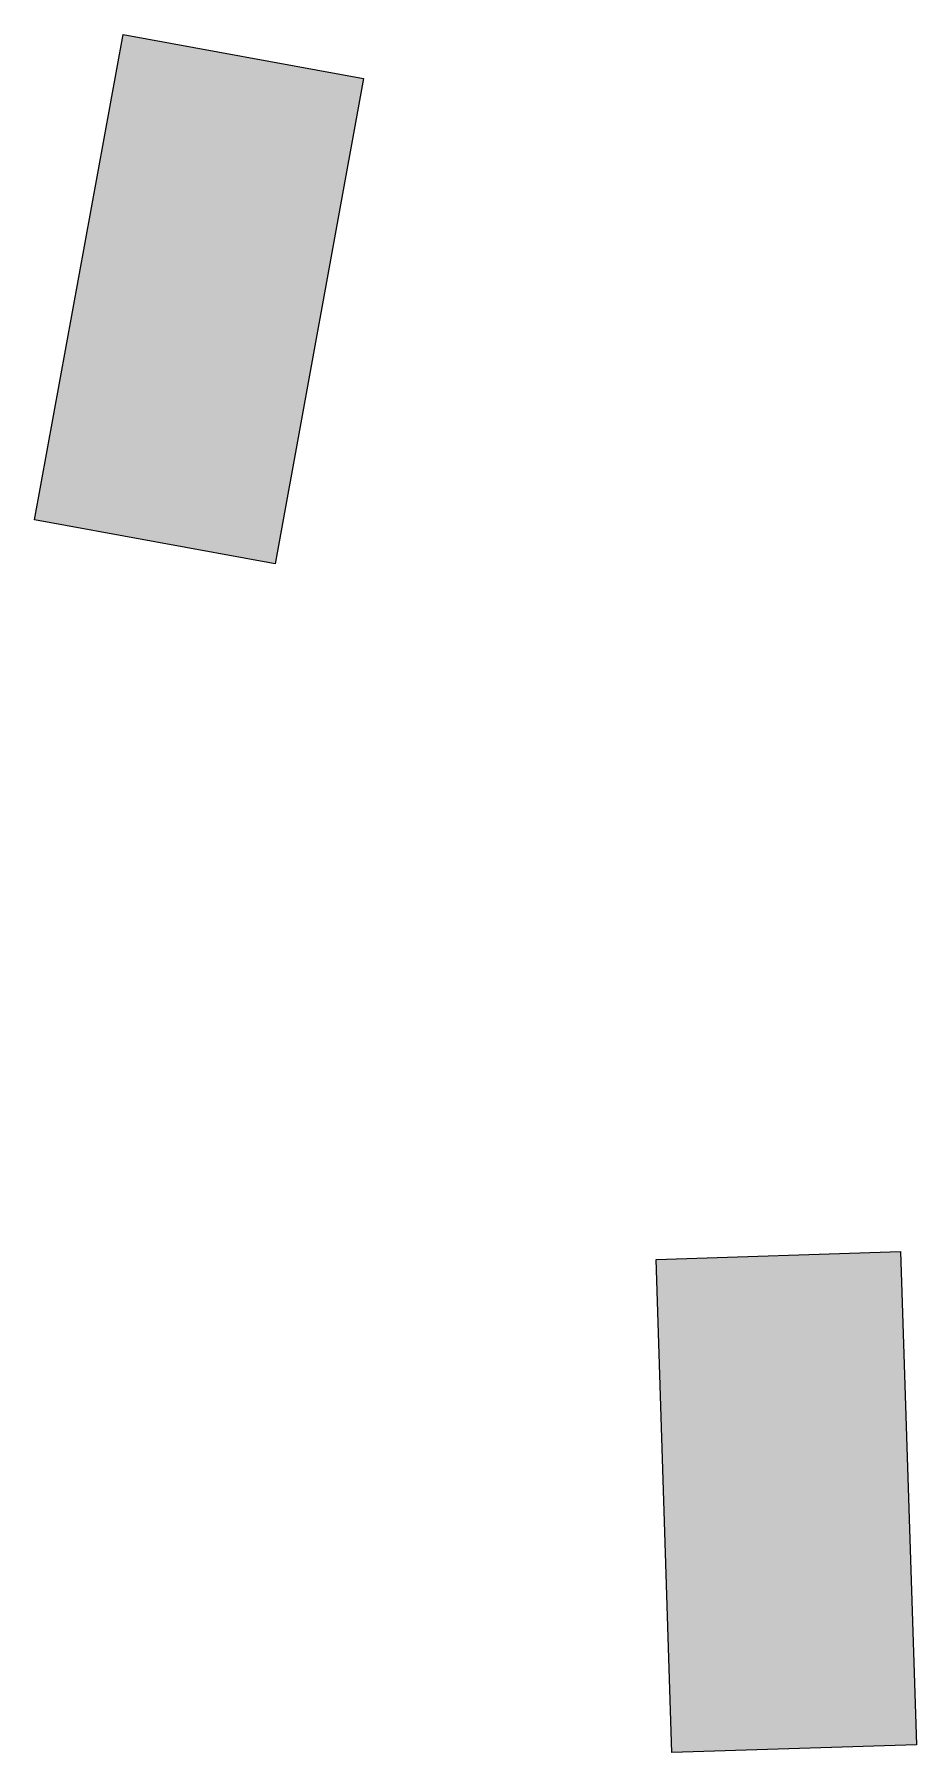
# Model space of a CAD drawing. Header units: millimetres. Extents: x 2242357 to 2245404, y 378014 to 382094.
# Drawn here: x 2243660.9 to 2243751, y 378013.8 to 378189.3 of the extents above; entities that cross this region are included whole.
import ezdxf

# ---------------------------------------------------------------- set-up
doc = ezdxf.new("R2010")
doc.units = ezdxf.units.MM
doc.layers.add('торговый_центр_здание', color=250, linetype='Continuous', transparency=0.4)
doc.layers.add('торговый_центр_штриховка_здание', color=240, linetype='Continuous', transparency=0.4)

msp = doc.modelspace()

# ---------------------------------------------------------------- hatches: boundary and pattern name
at = {"layer": 'торговый_центр_штриховка_здание'}
h = msp.add_hatch(color=256, dxfattribs=at)
h.dxf.hatch_style = 1
h.paths.add_polyline_path([(2243685.488767233, 378135.1960113479), (2243660.875604024, 378139.6970491126), (2243669.943144549, 378189.2813597764), (2243694.523299238, 378184.7863583181)])
h = msp.add_hatch(color=256, dxfattribs=at)
h.dxf.hatch_style = 1
h.paths.add_polyline_path([(2243751.033586182, 378014.5784519381), (2243726.024906307, 378013.7827918336), (2243724.422013681, 378064.1638883918), (2243749.397154612, 378064.9584814427)])

# ---------------------------------------------------------------- linework, layer by layer
at = {"layer": 'торговый_центр_здание'}
for points in [[(2243685.488767233, 378135.1960113479), (2243660.875604024, 378139.6970491126), (2243669.943144549, 378189.2813597764), (2243694.523299238, 378184.7863583181)], [(2243751.033586182, 378014.5784519381), (2243726.024906307, 378013.7827918336), (2243724.422013681, 378064.1638883918), (2243749.397154612, 378064.9584814427)]]:
    msp.add_lwpolyline(points, close=True, dxfattribs=at)

doc.saveas('drawing.dxf')
